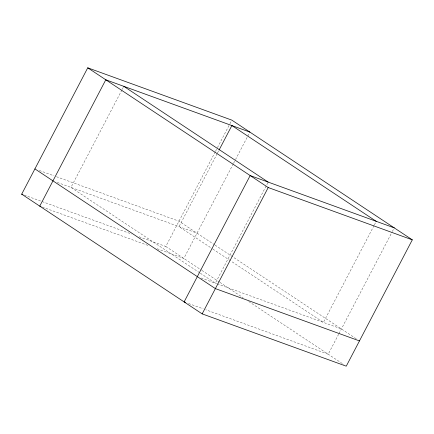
<?xml version="1.0" encoding="UTF-8"?>
<svg xmlns="http://www.w3.org/2000/svg" width="434" height="434" viewBox="0 0 434 434"><rect width="100%" height="100%" fill="white"/><g stroke="black" fill="none" stroke-linecap="round" stroke-linejoin="round"><path stroke-width="0.33" stroke-dasharray="2.17 1.63" d="M121.932 89.919L70.964 187.401L199.548 272.704M122.242 89.317L123.809 86.328M139.124 236.785L165.783 246.463L215.264 151.819M215.573 151.222L217.136 148.233M217.45 147.631L229.646 124.308M229.955 123.712L231.517 120.717M217.174 153.663L179.03 226.629L212.302 248.704M217.488 153.066L218.736 150.674M233.308 163.792L183.832 258.436L157.173 248.758M233.622 163.189L235.185 160.2M235.499 159.603L249.881 132.093M267.87 182.703L215.34 283.174L200.112 273.078M374.054 225.517L323.401 322.402L230.915 261.046M374.368 224.915L376.245 221.329M338.65 334.229L328.202 354.209L205.7 309.74M338.954 333.643L392.065 232.054M392.379 231.458L394.251 227.866M39.353 170.508L53.952 175.803M56.491 176.725L178.992 221.194L214.521 244.765M57.304 182.443L197.041 233.166M24.239 195.083L131.507 234.024M42.288 207.056L148.922 245.763M201.056 277.993L216.615 283.641M217.25 283.869L341.412 328.939M188.562 303.518L203.161 308.818M215.085 245.139L356.639 339.041M212.866 249.078L230.351 260.671M165.783 246.463L201.311 270.035M201.875 270.409L219.36 282.002M219.924 282.377L243.045 297.719M248.682 301.456L343.994 364.685"/><path stroke-width="0.65" d="M21.7 194.161L87.749 67.818L231.832 120.12L412.3 239.839L346.251 366.182L202.168 313.88L21.7 194.161L22.969 194.622M219.051 150.077L231.87 125.556L376.245 221.329M202.168 313.88L268.217 187.537L412.3 239.839M249.881 132.093L105.798 79.791L39.749 206.134L41.018 206.595M394.251 227.866L250.168 175.564L184.119 301.907L185.389 302.368M359.461 340.912L215.378 288.61L34.91 168.891M123.809 86.328L268.179 182.101M87.749 67.818L268.217 187.537"/></g></svg>
